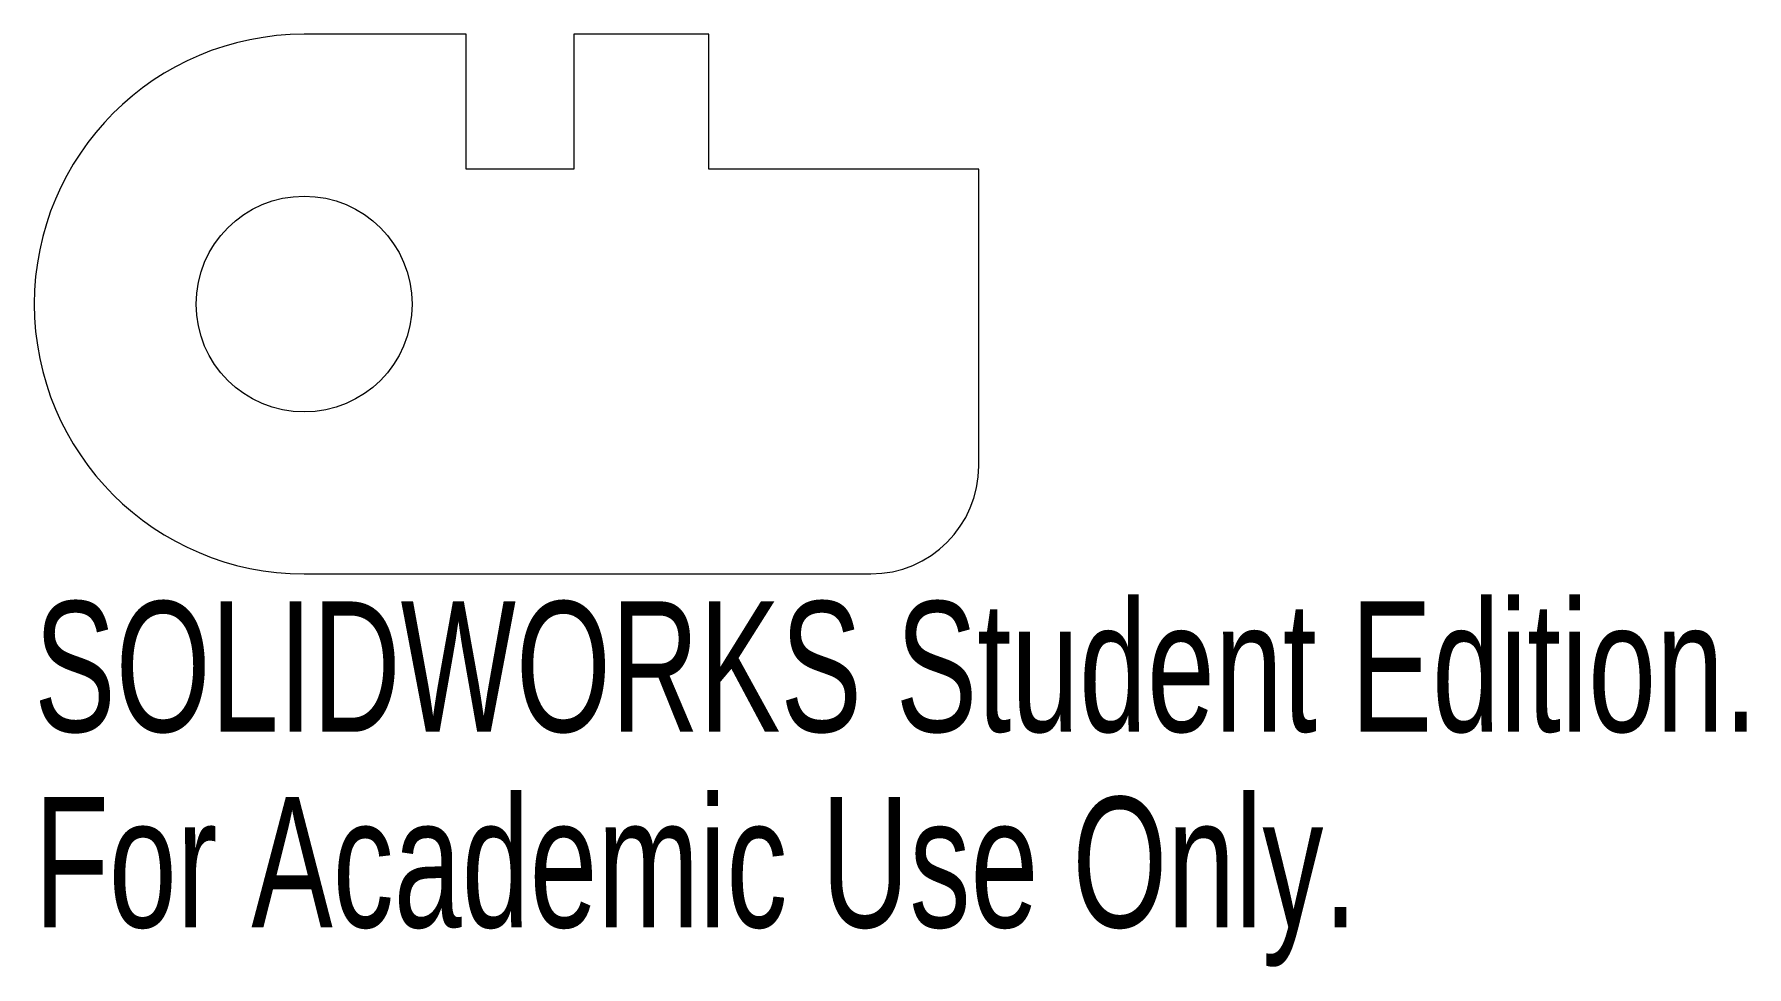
# Model space of a CAD drawing. Header units: millimetres. Extents: x -12.5 to 51, y -24.6 to 10.
import ezdxf

# ---------------------------------------------------------------- set-up
doc = ezdxf.new("R2010")
doc.units = ezdxf.units.MM
doc.styles.add('SLDTEXTSTYLE0', font='TXT', dxfattribs={"width": 0.7})

msp = doc.modelspace()

# ---------------------------------------------------------------- linework, layer by layer
at = {"color": 7, "linetype": 'Continuous', "lineweight": 15}
for p, q in [((3.5, 10), (-2.5, 10)), ((3.5, 5), (3.5, 10)), ((7.5, 10), (7.5, 5)), ((12.5, 10), (7.5, 10)), ((12.5, 5), (12.5, 10)), ((7.5, 5), (3.5, 5)), ((22.5, 5), (12.5, 5)), ((22.5, -6), (22.5, 5)), ((-2.5, -10), (18.5, -10))]:
    msp.add_line(p, q, dxfattribs=at)
msp.add_circle((-2.5, 0), 4, dxfattribs=at)
for centre, radius, start, end in [((-2.5, 0), 10, 90, 270), ((18.5, -6), 4, 270, 0)]:
    msp.add_arc(centre, radius, start, end, dxfattribs=at)

# ---------------------------------------------------------------- texts
at = {"color": 7, "linetype": 'Continuous', "char_height": 4.83362, "attachment_point": 1, "style": 'SLDTEXTSTYLE0'}
for s, insert in [('SOLIDWORKS Student Edition.', (-12.5, -11.02)), ('For Academic Use Only.', (-12.5, -18.27))]:
    msp.add_mtext(s, dxfattribs=dict(at, insert=insert))

doc.saveas('drawing.dxf')
